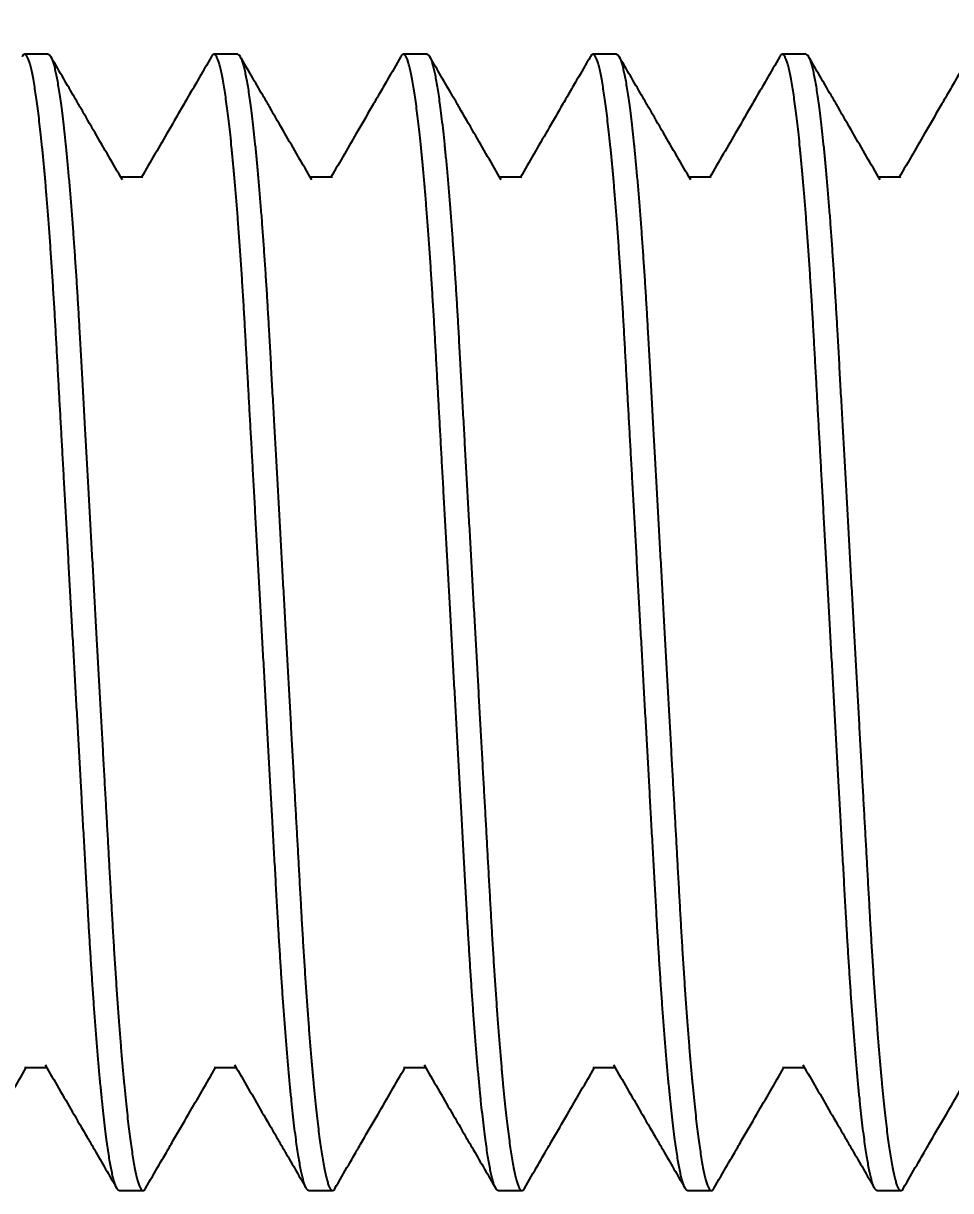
# Model space of a CAD drawing. Header units: millimetres. Extents: x 0.9 to 38.7, y 0.9 to 29.7.
# Drawn here: x 25.093 to 27.541, y 11.837 to 14.919 of the extents above; entities that cross this region are included whole.
import ezdxf

# ---------------------------------------------------------------- set-up
doc = ezdxf.new("R2010")
doc.units = ezdxf.units.MM
doc.header["$LTSCALE"] = 0.14184
doc.linetypes.add('SLD-Solid', pattern=[0])
doc.styles.add('SLDTEXTSTYLE0', font='ARIAL.TTF', dxfattribs={"width": 0.948})
doc.dimstyles.new('SLDDIMSTYLE0', dxfattribs={"dimtxt": 0.437148, "dimasz": 0.437148, "dimexe": 0, "dimexo": 0.0625, "dimgap": 0.109287, "dimtad": 0, "dimtih": 1, "dimtoh": 1, "dimdec": 3, "dimrnd": 1e-09, "dimzin": 12, "dimdsep": 46, "dimtxsty": 'SLDTEXTSTYLE0', "dimsah": 1, "dimcen": 0.09, "dimadec": 0, "dimazin": 3, "dimtfac": 1, "dimtdec": 3, "dimtofl": 0, "dimtmove": 0, "dimatfit": 3, "dimfxl": 0, "dimfrac": 2, "dimtolj": 1, "dimtzin": 12, "dimarcsym": 0})

# ---------------------------------------------------------------- blocks, each defined once
blk = doc.blocks.new('_D')
at = {"color": 7, "linetype": 'SLD-Solid', "lineweight": 0}
for p, q in [((20.6589, 16.7878), (20.6589, 17.9809)), ((34.6589, 14.9753), (34.6589, 17.9809)), ((20.6589, 17.7557), (26.8244, 17.7557)), ((34.6589, 17.7557), (28.4923, 17.7557))]:
    blk.add_line(p, q, dxfattribs=at)
at = {"color": 7, "linetype": 'SLD-Solid', "lineweight": 18}
for points in [[(20.6589, 17.7557), (21.0961, 17.6885), (21.0961, 17.823)], [(34.6589, 17.7557), (34.2218, 17.823), (34.2218, 17.6885)]]:
    blk.add_solid(points, dxfattribs=at)
at = {"color": 7, "linetype": 'SLD-Solid', "lineweight": 18, "insert": (26.8244, 18.0006), "char_height": 0.45034, "attachment_point": 1, "style": 'SLDTEXTSTYLE0'}
blk.add_mtext('14mm', dxfattribs=at)

msp = doc.modelspace()

# ---------------------------------------------------------------- linework, layer by layer
at = {"color": 7, "linetype": 'SLD-Solid', "lineweight": 25}
for p, q in [((25.1589, 14.8374), (25.0964, 14.8374)), ((25.6589, 14.8374), (25.5964, 14.8374)), ((26.1589, 14.8374), (26.0964, 14.8374)), ((26.6589, 14.8374), (26.5964, 14.8374)), ((27.1589, 14.8374), (27.0964, 14.8374)), ((25.4089, 14.5127), (25.3505, 14.5127)), ((25.4089, 14.5127), (25.3505, 14.5127)), ((25.9089, 14.5127), (25.8505, 14.5127)), ((25.9089, 14.5127), (25.8505, 14.5127)), ((26.4089, 14.5127), (26.3505, 14.5127)), ((26.4089, 14.5127), (26.3505, 14.5127)), ((26.9089, 14.5127), (26.8505, 14.5127)), ((26.9089, 14.5127), (26.8505, 14.5127)), ((27.4089, 14.5127), (27.3505, 14.5127)), ((27.4089, 14.5127), (27.3505, 14.5127)), ((25.0964, 12.1622), (25.1549, 12.1622)), ((25.5964, 12.1622), (25.6549, 12.1622)), ((26.0964, 12.1622), (26.1549, 12.1622)), ((26.5964, 12.1622), (26.6549, 12.1622)), ((27.0964, 12.1622), (27.1549, 12.1622)), ((25.3464, 11.8374), (25.4089, 11.8374)), ((25.8464, 11.8374), (25.9089, 11.8374)), ((26.3464, 11.8374), (26.4089, 11.8374)), ((26.8464, 11.8374), (26.9089, 11.8374)), ((27.3464, 11.8374), (27.4089, 11.8374))]:
    msp.add_line(p, q, dxfattribs=at)
for points, knots in [([(25.3464, 11.8374), (25.3455, 11.8377), (25.3436, 11.8381), (25.3406, 11.8418), (25.3375, 11.8477), (25.3344, 11.8562), (25.3312, 11.8671), (25.328, 11.8804), (25.3248, 11.8958), (25.3216, 11.9131), (25.3184, 11.9327), (25.3152, 11.9546), (25.3118, 11.9796), (25.3082, 12.008), (25.3045, 12.04), (25.3009, 12.0745), (25.2972, 12.1115), (25.2935, 12.1508), (25.2899, 12.1923), (25.2864, 12.2358), (25.2829, 12.2805), (25.2795, 12.326), (25.2763, 12.3721), (25.2732, 12.4195), (25.2701, 12.4681), (25.2671, 12.5176), (25.264, 12.5709), (25.2608, 12.6287), (25.2573, 12.6914), (25.2537, 12.7562), (25.2501, 12.8206), (25.2466, 12.8841), (25.2432, 12.9464), (25.2396, 13.0098), (25.2361, 13.0742), (25.2324, 13.1393), (25.2288, 13.2051), (25.2251, 13.2711), (25.2215, 13.3363), (25.2179, 13.4004), (25.2144, 13.4632), (25.211, 13.5257), (25.2075, 13.5877), (25.2041, 13.6491), (25.2008, 13.7085), (25.1976, 13.7659), (25.1946, 13.8211), (25.1915, 13.8753), (25.1886, 13.9283), (25.1856, 13.9821), (25.1826, 14.0363), (25.1796, 14.0909), (25.1766, 14.1443), (25.1734, 14.1966), (25.1702, 14.2478), (25.1669, 14.2979), (25.1635, 14.3465), (25.1601, 14.3929), (25.1567, 14.4368), (25.1533, 14.4783), (25.1499, 14.5179), (25.1464, 14.5557), (25.1429, 14.5913), (25.1395, 14.6242), (25.1361, 14.6543), (25.1328, 14.6817), (25.1295, 14.707), (25.1263, 14.7301), (25.1229, 14.7518), (25.1195, 14.7717), (25.116, 14.7895), (25.1125, 14.8045), (25.1091, 14.8167), (25.1058, 14.826), (25.1026, 14.8326), (25.0995, 14.8366), (25.0965, 14.8379), (25.0936, 14.8365), (25.0913, 14.8343), (25.0901, 14.8317), (25.0898, 14.8312)], [0, 0, 0, 0, 0.012191, 0.0245024, 0.036926, 0.0494533, 0.062075, 0.0747815, 0.0868309, 0.0989381, 0.1110943, 0.1232902, 0.1355164, 0.1491858, 0.1628678, 0.176549, 0.1902159, 0.2038552, 0.2174538, 0.2309986, 0.2444771, 0.2572131, 0.269868, 0.282432, 0.2948958, 0.3072505, 0.3194879, 0.3338311, 0.3483253, 0.3629756, 0.3777679, 0.3910831, 0.404488, 0.4179709, 0.4315193, 0.4451207, 0.4587621, 0.4724303, 0.4861119, 0.4991139, 0.5121043, 0.5250717, 0.5380048, 0.5508924, 0.5637236, 0.5757604, 0.5877289, 0.5996208, 0.6114281, 0.6231432, 0.6361001, 0.6489241, 0.6617642, 0.6747367, 0.6878318, 0.7010395, 0.7143489, 0.7277487, 0.7405558, 0.7534233, 0.7663405, 0.7792963, 0.7922795, 0.8052784, 0.8175389, 0.8297936, 0.8420328, 0.854247, 0.8664268, 0.8799679, 0.893442, 0.9068367, 0.9201402, 0.9333414, 0.9464294, 0.959394, 0.9722259, 0.9844169, 0.9967283, 1, 1, 1, 1]), ([(25.1589, 14.8374), (25.1599, 14.8372), (25.1618, 14.8368), (25.1648, 14.8331), (25.1678, 14.8272), (25.1709, 14.8187), (25.1741, 14.8077), (25.1774, 14.7945), (25.1805, 14.7791), (25.1837, 14.7618), (25.1869, 14.7421), (25.1902, 14.7203), (25.1936, 14.6953), (25.1971, 14.6669), (25.2008, 14.6349), (25.2045, 14.6003), (25.2082, 14.5633), (25.2118, 14.524), (25.2154, 14.4826), (25.219, 14.439), (25.2225, 14.3944), (25.2258, 14.3489), (25.229, 14.3027), (25.2322, 14.2553), (25.2353, 14.2068), (25.2383, 14.1573), (25.2414, 14.1039), (25.2446, 14.0461), (25.248, 13.9834), (25.2516, 13.9186), (25.2552, 13.8543), (25.2587, 13.7908), (25.2622, 13.7285), (25.2657, 13.665), (25.2693, 13.6006), (25.2729, 13.5355), (25.2766, 13.4698), (25.2802, 13.4037), (25.2839, 13.3385), (25.2874, 13.2744), (25.2909, 13.2116), (25.2944, 13.1491), (25.2978, 13.0871), (25.3012, 13.0258), (25.3045, 12.9664), (25.3077, 12.909), (25.3108, 12.8537), (25.3138, 12.7995), (25.3168, 12.7465), (25.3197, 12.6928), (25.3228, 12.6386), (25.3258, 12.5839), (25.3288, 12.5306), (25.3319, 12.4783), (25.3352, 12.427), (25.3385, 12.377), (25.3419, 12.3283), (25.3453, 12.282), (25.3487, 12.2381), (25.3521, 12.1966), (25.3555, 12.1569), (25.359, 12.1192), (25.3624, 12.0836), (25.3659, 12.0507), (25.3692, 12.0206), (25.3725, 11.9932), (25.3758, 11.9679), (25.3791, 11.9448), (25.3824, 11.9231), (25.3859, 11.9032), (25.3894, 11.8854), (25.3929, 11.8704), (25.3963, 11.8582), (25.3996, 11.8488), (25.4028, 11.8422), (25.4059, 11.8383), (25.4089, 11.837), (25.4118, 11.8383), (25.414, 11.8405), (25.4152, 11.8429), (25.4154, 11.8433)], [0, 0, 0, 0, 0.0122016, 0.0245236, 0.036958, 0.0494961, 0.0621287, 0.0748463, 0.0869061, 0.0990238, 0.1111905, 0.123397, 0.1356338, 0.149315, 0.1630089, 0.1767019, 0.1903807, 0.2040318, 0.2176421, 0.2311987, 0.2446888, 0.2574359, 0.2701018, 0.2826767, 0.2951512, 0.3075167, 0.3197647, 0.3341202, 0.348627, 0.36329, 0.3780951, 0.3914218, 0.4048384, 0.4183329, 0.4318931, 0.4455063, 0.4591595, 0.4728395, 0.4865329, 0.4995462, 0.5125479, 0.5255266, 0.5384709, 0.5513696, 0.5642119, 0.5762591, 0.588238, 0.6001402, 0.6119577, 0.6236829, 0.6366511, 0.6494862, 0.6623375, 0.6753211, 0.6884276, 0.7016467, 0.7149676, 0.7283791, 0.7411972, 0.7540759, 0.7670043, 0.7799714, 0.7929657, 0.805976, 0.8182471, 0.8305123, 0.8427622, 0.854987, 0.8671773, 0.8807302, 0.8942159, 0.9076222, 0.9209373, 0.9341498, 0.9472492, 0.9602251, 0.973068, 0.9852696, 0.9975916, 1, 1, 1, 1]), ([(25.3546, 14.5055), (25.3305, 14.547), (25.2937, 14.6105), (25.2546, 14.6779), (25.2354, 14.711), (25.2092, 14.7561), (25.1853, 14.7973), (25.1656, 14.8314)], [0, 0, 0, 0, 0.381849, 0.58432, 0.620853, 0.68634, 1, 1, 1, 1]), ([(25.5898, 14.8314), (25.5777, 14.8105), (25.5584, 14.7772), (25.5374, 14.741), (25.5253, 14.7202), (25.5067, 14.6881), (25.4661, 14.6181), (25.4287, 14.5536), (25.4049, 14.5127)], [0, 0, 0, 0, 0.196719, 0.31318, 0.341318, 0.392559, 0.614581, 1, 1, 1, 1]), ([(25.8464, 11.8374), (25.8455, 11.8377), (25.8436, 11.8381), (25.8406, 11.8418), (25.8375, 11.8477), (25.8344, 11.8562), (25.8312, 11.8671), (25.828, 11.8804), (25.8248, 11.8958), (25.8216, 11.9131), (25.8184, 11.9327), (25.8152, 11.9546), (25.8118, 11.9796), (25.8082, 12.008), (25.8045, 12.04), (25.8009, 12.0745), (25.7972, 12.1115), (25.7935, 12.1508), (25.7899, 12.1923), (25.7864, 12.2358), (25.7829, 12.2805), (25.7795, 12.326), (25.7763, 12.3721), (25.7732, 12.4195), (25.7701, 12.4681), (25.7671, 12.5176), (25.764, 12.5709), (25.7608, 12.6287), (25.7573, 12.6914), (25.7537, 12.7562), (25.7501, 12.8206), (25.7466, 12.8841), (25.7432, 12.9464), (25.7396, 13.0098), (25.7361, 13.0742), (25.7324, 13.1393), (25.7288, 13.2051), (25.7251, 13.2711), (25.7215, 13.3363), (25.7179, 13.4004), (25.7144, 13.4632), (25.711, 13.5257), (25.7075, 13.5877), (25.7041, 13.6491), (25.7008, 13.7085), (25.6976, 13.7659), (25.6946, 13.8211), (25.6915, 13.8753), (25.6886, 13.9283), (25.6856, 13.9821), (25.6826, 14.0363), (25.6796, 14.0909), (25.6766, 14.1443), (25.6734, 14.1966), (25.6702, 14.2478), (25.6669, 14.2979), (25.6635, 14.3465), (25.6601, 14.3929), (25.6567, 14.4368), (25.6533, 14.4783), (25.6499, 14.5179), (25.6464, 14.5557), (25.6429, 14.5913), (25.6395, 14.6242), (25.6361, 14.6543), (25.6328, 14.6817), (25.6295, 14.707), (25.6263, 14.7301), (25.6229, 14.7518), (25.6195, 14.7717), (25.616, 14.7895), (25.6125, 14.8045), (25.6091, 14.8167), (25.6058, 14.826), (25.6026, 14.8326), (25.5995, 14.8366), (25.5965, 14.8379), (25.5936, 14.8365), (25.5913, 14.8343), (25.5901, 14.8317), (25.5898, 14.8312)], [0, 0, 0, 0, 0.012191, 0.024502, 0.036926, 0.049453, 0.062075, 0.074782, 0.086831, 0.098938, 0.111094, 0.12329, 0.135516, 0.149186, 0.162868, 0.176549, 0.190216, 0.203855, 0.217454, 0.230999, 0.244477, 0.257213, 0.269868, 0.282432, 0.294896, 0.307251, 0.319488, 0.333831, 0.348325, 0.362976, 0.377768, 0.391083, 0.404488, 0.417971, 0.431519, 0.445121, 0.458762, 0.47243, 0.486112, 0.499114, 0.512104, 0.525072, 0.538005, 0.550892, 0.563724, 0.57576, 0.587729, 0.599621, 0.611428, 0.623143, 0.6361, 0.648924, 0.661764, 0.674737, 0.687832, 0.701039, 0.714349, 0.727749, 0.740556, 0.753423, 0.766341, 0.779296, 0.792279, 0.805278, 0.817539, 0.829794, 0.842033, 0.854247, 0.866427, 0.879968, 0.893442, 0.906837, 0.92014, 0.933341, 0.946429, 0.959394, 0.972226, 0.984417, 0.996728, 1, 1, 1, 1]), ([(25.6589, 14.8374), (25.6599, 14.8372), (25.6618, 14.8368), (25.6648, 14.8331), (25.6678, 14.8272), (25.6709, 14.8187), (25.6741, 14.8077), (25.6774, 14.7945), (25.6805, 14.7791), (25.6837, 14.7618), (25.6869, 14.7421), (25.6902, 14.7203), (25.6936, 14.6953), (25.6971, 14.6669), (25.7008, 14.6349), (25.7045, 14.6003), (25.7082, 14.5633), (25.7118, 14.524), (25.7154, 14.4826), (25.719, 14.439), (25.7225, 14.3944), (25.7258, 14.3489), (25.729, 14.3027), (25.7322, 14.2553), (25.7353, 14.2068), (25.7383, 14.1573), (25.7414, 14.1039), (25.7446, 14.0461), (25.748, 13.9834), (25.7516, 13.9186), (25.7552, 13.8543), (25.7587, 13.7908), (25.7622, 13.7285), (25.7657, 13.665), (25.7693, 13.6006), (25.7729, 13.5355), (25.7766, 13.4698), (25.7802, 13.4037), (25.7839, 13.3385), (25.7874, 13.2744), (25.7909, 13.2116), (25.7944, 13.1491), (25.7978, 13.0871), (25.8012, 13.0258), (25.8045, 12.9664), (25.8077, 12.909), (25.8108, 12.8537), (25.8138, 12.7995), (25.8168, 12.7465), (25.8197, 12.6928), (25.8228, 12.6386), (25.8258, 12.5839), (25.8288, 12.5306), (25.8319, 12.4783), (25.8352, 12.427), (25.8385, 12.377), (25.8419, 12.3283), (25.8453, 12.282), (25.8487, 12.2381), (25.8521, 12.1966), (25.8555, 12.1569), (25.859, 12.1192), (25.8624, 12.0836), (25.8659, 12.0507), (25.8692, 12.0206), (25.8725, 11.9932), (25.8758, 11.9679), (25.8791, 11.9448), (25.8824, 11.9231), (25.8859, 11.9032), (25.8894, 11.8854), (25.8929, 11.8704), (25.8963, 11.8582), (25.8996, 11.8488), (25.9028, 11.8422), (25.9059, 11.8383), (25.9089, 11.837), (25.9118, 11.8383), (25.914, 11.8405), (25.9152, 11.8429), (25.9154, 11.8433)], [0, 0, 0, 0, 0.012202, 0.024524, 0.036958, 0.049496, 0.062129, 0.074846, 0.086906, 0.099024, 0.111191, 0.123397, 0.135634, 0.149315, 0.163009, 0.176702, 0.190381, 0.204032, 0.217642, 0.231199, 0.244689, 0.257436, 0.270102, 0.282677, 0.295151, 0.307517, 0.319765, 0.33412, 0.348627, 0.36329, 0.378095, 0.391422, 0.404838, 0.418333, 0.431893, 0.445506, 0.459159, 0.472839, 0.486533, 0.499546, 0.512548, 0.525527, 0.538471, 0.55137, 0.564212, 0.576259, 0.588238, 0.60014, 0.611958, 0.623683, 0.636651, 0.649486, 0.662337, 0.675321, 0.688428, 0.701647, 0.714968, 0.728379, 0.741197, 0.754076, 0.767004, 0.779971, 0.792966, 0.805976, 0.818247, 0.830512, 0.842762, 0.854987, 0.867177, 0.88073, 0.894216, 0.907622, 0.920937, 0.93415, 0.947249, 0.960225, 0.973068, 0.98527, 0.997592, 1, 1, 1, 1]), ([(25.8546, 14.5055), (25.8305, 14.547), (25.7937, 14.6105), (25.7546, 14.6779), (25.7354, 14.711), (25.7092, 14.7561), (25.6853, 14.7973), (25.6656, 14.8314)], [0, 0, 0, 0, 0.381849, 0.58432, 0.620853, 0.68634, 1, 1, 1, 1]), ([(26.0898, 14.8314), (26.0777, 14.8105), (26.0584, 14.7772), (26.0374, 14.741), (26.0253, 14.7202), (26.0067, 14.6881), (25.9661, 14.6181), (25.9287, 14.5536), (25.9049, 14.5127)], [0, 0, 0, 0, 0.196719, 0.31318, 0.341318, 0.392559, 0.614581, 1, 1, 1, 1]), ([(26.3464, 11.8374), (26.3455, 11.8377), (26.3436, 11.8381), (26.3406, 11.8418), (26.3375, 11.8477), (26.3344, 11.8562), (26.3312, 11.8671), (26.328, 11.8804), (26.3248, 11.8958), (26.3216, 11.9131), (26.3184, 11.9327), (26.3152, 11.9546), (26.3118, 11.9796), (26.3082, 12.008), (26.3045, 12.04), (26.3009, 12.0745), (26.2972, 12.1115), (26.2935, 12.1508), (26.2899, 12.1923), (26.2864, 12.2358), (26.2829, 12.2805), (26.2795, 12.326), (26.2763, 12.3721), (26.2732, 12.4195), (26.2701, 12.4681), (26.2671, 12.5176), (26.264, 12.5709), (26.2608, 12.6287), (26.2573, 12.6914), (26.2537, 12.7562), (26.2501, 12.8206), (26.2466, 12.8841), (26.2432, 12.9464), (26.2396, 13.0098), (26.2361, 13.0742), (26.2324, 13.1393), (26.2288, 13.2051), (26.2251, 13.2711), (26.2215, 13.3363), (26.2179, 13.4004), (26.2144, 13.4632), (26.211, 13.5257), (26.2075, 13.5877), (26.2041, 13.6491), (26.2008, 13.7085), (26.1976, 13.7659), (26.1946, 13.8211), (26.1915, 13.8753), (26.1886, 13.9283), (26.1856, 13.9821), (26.1826, 14.0363), (26.1796, 14.0909), (26.1766, 14.1443), (26.1734, 14.1966), (26.1702, 14.2478), (26.1669, 14.2979), (26.1635, 14.3465), (26.1601, 14.3929), (26.1567, 14.4368), (26.1533, 14.4783), (26.1499, 14.5179), (26.1464, 14.5557), (26.1429, 14.5913), (26.1395, 14.6242), (26.1361, 14.6543), (26.1328, 14.6817), (26.1295, 14.707), (26.1263, 14.7301), (26.1229, 14.7518), (26.1195, 14.7717), (26.116, 14.7895), (26.1125, 14.8045), (26.1091, 14.8167), (26.1058, 14.826), (26.1026, 14.8326), (26.0995, 14.8366), (26.0965, 14.8379), (26.0936, 14.8365), (26.0913, 14.8343), (26.0901, 14.8317), (26.0898, 14.8312)], [0, 0, 0, 0, 0.012191, 0.024502, 0.036926, 0.049453, 0.062075, 0.074782, 0.086831, 0.098938, 0.111094, 0.12329, 0.135516, 0.149186, 0.162868, 0.176549, 0.190216, 0.203855, 0.217454, 0.230999, 0.244477, 0.257213, 0.269868, 0.282432, 0.294896, 0.307251, 0.319488, 0.333831, 0.348325, 0.362976, 0.377768, 0.391083, 0.404488, 0.417971, 0.431519, 0.445121, 0.458762, 0.47243, 0.486112, 0.499114, 0.512104, 0.525072, 0.538005, 0.550892, 0.563724, 0.57576, 0.587729, 0.599621, 0.611428, 0.623143, 0.6361, 0.648924, 0.661764, 0.674737, 0.687832, 0.701039, 0.714349, 0.727749, 0.740556, 0.753423, 0.766341, 0.779296, 0.792279, 0.805278, 0.817539, 0.829794, 0.842033, 0.854247, 0.866427, 0.879968, 0.893442, 0.906837, 0.92014, 0.933341, 0.946429, 0.959394, 0.972226, 0.984417, 0.996728, 1, 1, 1, 1]), ([(26.1589, 14.8374), (26.1599, 14.8372), (26.1618, 14.8368), (26.1648, 14.8331), (26.1678, 14.8272), (26.1709, 14.8187), (26.1741, 14.8077), (26.1774, 14.7945), (26.1805, 14.7791), (26.1837, 14.7618), (26.1869, 14.7421), (26.1902, 14.7203), (26.1936, 14.6953), (26.1971, 14.6669), (26.2008, 14.6349), (26.2045, 14.6003), (26.2082, 14.5633), (26.2118, 14.524), (26.2154, 14.4826), (26.219, 14.439), (26.2225, 14.3944), (26.2258, 14.3489), (26.229, 14.3027), (26.2322, 14.2553), (26.2353, 14.2068), (26.2383, 14.1573), (26.2414, 14.1039), (26.2446, 14.0461), (26.248, 13.9834), (26.2516, 13.9186), (26.2552, 13.8543), (26.2587, 13.7908), (26.2622, 13.7285), (26.2657, 13.665), (26.2693, 13.6006), (26.2729, 13.5355), (26.2766, 13.4698), (26.2802, 13.4037), (26.2839, 13.3385), (26.2874, 13.2744), (26.2909, 13.2116), (26.2944, 13.1491), (26.2978, 13.0871), (26.3012, 13.0258), (26.3045, 12.9664), (26.3077, 12.909), (26.3108, 12.8537), (26.3138, 12.7995), (26.3168, 12.7465), (26.3197, 12.6928), (26.3228, 12.6386), (26.3258, 12.5839), (26.3288, 12.5306), (26.3319, 12.4783), (26.3352, 12.427), (26.3385, 12.377), (26.3419, 12.3283), (26.3453, 12.282), (26.3487, 12.2381), (26.3521, 12.1966), (26.3555, 12.1569), (26.359, 12.1192), (26.3624, 12.0836), (26.3659, 12.0507), (26.3692, 12.0206), (26.3725, 11.9932), (26.3758, 11.9679), (26.3791, 11.9448), (26.3824, 11.9231), (26.3859, 11.9032), (26.3894, 11.8854), (26.3929, 11.8704), (26.3963, 11.8582), (26.3996, 11.8488), (26.4028, 11.8422), (26.4059, 11.8383), (26.4089, 11.837), (26.4118, 11.8383), (26.414, 11.8405), (26.4152, 11.8429), (26.4154, 11.8433)], [0, 0, 0, 0, 0.0122016, 0.0245236, 0.036958, 0.0494961, 0.0621287, 0.0748463, 0.0869061, 0.0990238, 0.1111905, 0.123397, 0.1356338, 0.149315, 0.1630089, 0.1767019, 0.1903807, 0.2040318, 0.2176421, 0.2311987, 0.2446888, 0.2574359, 0.2701018, 0.2826767, 0.2951512, 0.3075167, 0.3197647, 0.3341202, 0.348627, 0.36329, 0.3780951, 0.3914218, 0.4048384, 0.4183329, 0.4318931, 0.4455063, 0.4591595, 0.4728395, 0.4865329, 0.4995462, 0.5125479, 0.5255266, 0.5384709, 0.5513696, 0.5642119, 0.5762591, 0.588238, 0.6001402, 0.6119577, 0.6236829, 0.6366511, 0.6494862, 0.6623375, 0.6753211, 0.6884276, 0.7016467, 0.7149676, 0.7283791, 0.7411972, 0.7540759, 0.7670043, 0.7799714, 0.7929657, 0.805976, 0.8182471, 0.8305123, 0.8427622, 0.854987, 0.8671773, 0.8807302, 0.8942159, 0.9076222, 0.9209373, 0.9341498, 0.9472492, 0.9602251, 0.973068, 0.9852696, 0.9975916, 1, 1, 1, 1]), ([(26.3546, 14.5055), (26.3305, 14.547), (26.2937, 14.6105), (26.2546, 14.6779), (26.2354, 14.711), (26.2092, 14.7561), (26.1853, 14.7973), (26.1656, 14.8314)], [0, 0, 0, 0, 0.3818492, 0.5843201, 0.6208528, 0.6863399, 1, 1, 1, 1]), ([(26.5898, 14.8314), (26.5777, 14.8105), (26.5584, 14.7772), (26.5374, 14.741), (26.5253, 14.7202), (26.5067, 14.6881), (26.4661, 14.6181), (26.4287, 14.5536), (26.4049, 14.5127)], [0, 0, 0, 0, 0.196719, 0.31318, 0.341318, 0.392559, 0.614581, 1, 1, 1, 1]), ([(26.8464, 11.8374), (26.8455, 11.8377), (26.8436, 11.8381), (26.8406, 11.8418), (26.8375, 11.8477), (26.8344, 11.8562), (26.8312, 11.8671), (26.828, 11.8804), (26.8248, 11.8958), (26.8216, 11.9131), (26.8184, 11.9327), (26.8152, 11.9546), (26.8118, 11.9796), (26.8082, 12.008), (26.8045, 12.04), (26.8009, 12.0745), (26.7972, 12.1115), (26.7935, 12.1508), (26.7899, 12.1923), (26.7864, 12.2358), (26.7829, 12.2805), (26.7795, 12.326), (26.7763, 12.3721), (26.7732, 12.4195), (26.7701, 12.4681), (26.7671, 12.5176), (26.764, 12.5709), (26.7608, 12.6287), (26.7573, 12.6914), (26.7537, 12.7562), (26.7501, 12.8206), (26.7466, 12.8841), (26.7432, 12.9464), (26.7396, 13.0098), (26.7361, 13.0742), (26.7324, 13.1393), (26.7288, 13.2051), (26.7251, 13.2711), (26.7215, 13.3363), (26.7179, 13.4004), (26.7144, 13.4632), (26.711, 13.5257), (26.7075, 13.5877), (26.7041, 13.6491), (26.7008, 13.7085), (26.6976, 13.7659), (26.6946, 13.8211), (26.6915, 13.8753), (26.6886, 13.9283), (26.6856, 13.9821), (26.6826, 14.0363), (26.6796, 14.0909), (26.6766, 14.1443), (26.6734, 14.1966), (26.6702, 14.2478), (26.6669, 14.2979), (26.6635, 14.3465), (26.6601, 14.3929), (26.6567, 14.4368), (26.6533, 14.4783), (26.6499, 14.5179), (26.6464, 14.5557), (26.6429, 14.5913), (26.6395, 14.6242), (26.6361, 14.6543), (26.6328, 14.6817), (26.6295, 14.707), (26.6263, 14.7301), (26.6229, 14.7518), (26.6195, 14.7717), (26.616, 14.7895), (26.6125, 14.8045), (26.6091, 14.8167), (26.6058, 14.826), (26.6026, 14.8326), (26.5995, 14.8366), (26.5965, 14.8379), (26.5936, 14.8365), (26.5913, 14.8343), (26.5901, 14.8317), (26.5898, 14.8312)], [0, 0, 0, 0, 0.012191, 0.024502, 0.036926, 0.049453, 0.062075, 0.074782, 0.086831, 0.098938, 0.111094, 0.12329, 0.135516, 0.149186, 0.162868, 0.176549, 0.190216, 0.203855, 0.217454, 0.230999, 0.244477, 0.257213, 0.269868, 0.282432, 0.294896, 0.307251, 0.319488, 0.333831, 0.348325, 0.362976, 0.377768, 0.391083, 0.404488, 0.417971, 0.431519, 0.445121, 0.458762, 0.47243, 0.486112, 0.499114, 0.512104, 0.525072, 0.538005, 0.550892, 0.563724, 0.57576, 0.587729, 0.599621, 0.611428, 0.623143, 0.6361, 0.648924, 0.661764, 0.674737, 0.687832, 0.701039, 0.714349, 0.727749, 0.740556, 0.753423, 0.766341, 0.779296, 0.792279, 0.805278, 0.817539, 0.829794, 0.842033, 0.854247, 0.866427, 0.879968, 0.893442, 0.906837, 0.92014, 0.933341, 0.946429, 0.959394, 0.972226, 0.984417, 0.996728, 1, 1, 1, 1]), ([(26.6589, 14.8374), (26.6599, 14.8372), (26.6618, 14.8368), (26.6648, 14.8331), (26.6678, 14.8272), (26.6709, 14.8187), (26.6741, 14.8077), (26.6774, 14.7945), (26.6805, 14.7791), (26.6837, 14.7618), (26.6869, 14.7421), (26.6902, 14.7203), (26.6936, 14.6953), (26.6971, 14.6669), (26.7008, 14.6349), (26.7045, 14.6003), (26.7082, 14.5633), (26.7118, 14.524), (26.7154, 14.4826), (26.719, 14.439), (26.7225, 14.3944), (26.7258, 14.3489), (26.729, 14.3027), (26.7322, 14.2553), (26.7353, 14.2068), (26.7383, 14.1573), (26.7414, 14.1039), (26.7446, 14.0461), (26.748, 13.9834), (26.7516, 13.9186), (26.7552, 13.8543), (26.7587, 13.7908), (26.7622, 13.7285), (26.7657, 13.665), (26.7693, 13.6006), (26.7729, 13.5355), (26.7766, 13.4698), (26.7802, 13.4037), (26.7839, 13.3385), (26.7874, 13.2744), (26.7909, 13.2116), (26.7944, 13.1491), (26.7978, 13.0871), (26.8012, 13.0258), (26.8045, 12.9664), (26.8077, 12.909), (26.8108, 12.8537), (26.8138, 12.7995), (26.8168, 12.7465), (26.8197, 12.6928), (26.8228, 12.6386), (26.8258, 12.5839), (26.8288, 12.5306), (26.8319, 12.4783), (26.8352, 12.427), (26.8385, 12.377), (26.8419, 12.3283), (26.8453, 12.282), (26.8487, 12.2381), (26.8521, 12.1966), (26.8555, 12.1569), (26.859, 12.1192), (26.8624, 12.0836), (26.8659, 12.0507), (26.8692, 12.0206), (26.8725, 11.9932), (26.8758, 11.9679), (26.8791, 11.9448), (26.8824, 11.9231), (26.8859, 11.9032), (26.8894, 11.8854), (26.8929, 11.8704), (26.8963, 11.8582), (26.8996, 11.8488), (26.9028, 11.8422), (26.9059, 11.8383), (26.9089, 11.837), (26.9118, 11.8383), (26.914, 11.8405), (26.9152, 11.8429), (26.9154, 11.8433)], [0, 0, 0, 0, 0.012202, 0.024524, 0.036958, 0.049496, 0.062129, 0.074846, 0.086906, 0.099024, 0.111191, 0.123397, 0.135634, 0.149315, 0.163009, 0.176702, 0.190381, 0.204032, 0.217642, 0.231199, 0.244689, 0.257436, 0.270102, 0.282677, 0.295151, 0.307517, 0.319765, 0.33412, 0.348627, 0.36329, 0.378095, 0.391422, 0.404838, 0.418333, 0.431893, 0.445506, 0.459159, 0.472839, 0.486533, 0.499546, 0.512548, 0.525527, 0.538471, 0.55137, 0.564212, 0.576259, 0.588238, 0.60014, 0.611958, 0.623683, 0.636651, 0.649486, 0.662337, 0.675321, 0.688428, 0.701647, 0.714968, 0.728379, 0.741197, 0.754076, 0.767004, 0.779971, 0.792966, 0.805976, 0.818247, 0.830512, 0.842762, 0.854987, 0.867177, 0.88073, 0.894216, 0.907622, 0.920937, 0.93415, 0.947249, 0.960225, 0.973068, 0.98527, 0.997592, 1, 1, 1, 1]), ([(26.8546, 14.5055), (26.8305, 14.547), (26.7937, 14.6105), (26.7546, 14.6779), (26.7354, 14.711), (26.7092, 14.7561), (26.6853, 14.7973), (26.6656, 14.8314)], [0, 0, 0, 0, 0.381849, 0.58432, 0.620853, 0.68634, 1, 1, 1, 1]), ([(27.0898, 14.8314), (27.0777, 14.8105), (27.0584, 14.7772), (27.0374, 14.741), (27.0253, 14.7202), (27.0067, 14.6881), (26.9661, 14.6181), (26.9287, 14.5536), (26.9049, 14.5127)], [0, 0, 0, 0, 0.1967195, 0.3131798, 0.3413181, 0.3925592, 0.6145812, 1, 1, 1, 1]), ([(27.3464, 11.8374), (27.3455, 11.8377), (27.3436, 11.8381), (27.3406, 11.8418), (27.3375, 11.8477), (27.3344, 11.8562), (27.3312, 11.8671), (27.328, 11.8804), (27.3248, 11.8958), (27.3216, 11.9131), (27.3184, 11.9327), (27.3152, 11.9546), (27.3118, 11.9796), (27.3082, 12.008), (27.3045, 12.04), (27.3009, 12.0745), (27.2972, 12.1115), (27.2935, 12.1508), (27.2899, 12.1923), (27.2864, 12.2358), (27.2829, 12.2805), (27.2795, 12.326), (27.2763, 12.3721), (27.2732, 12.4195), (27.2701, 12.4681), (27.2671, 12.5176), (27.264, 12.5709), (27.2608, 12.6287), (27.2573, 12.6914), (27.2537, 12.7562), (27.2501, 12.8206), (27.2466, 12.8841), (27.2432, 12.9464), (27.2396, 13.0098), (27.2361, 13.0742), (27.2324, 13.1393), (27.2288, 13.2051), (27.2251, 13.2711), (27.2215, 13.3363), (27.2179, 13.4004), (27.2144, 13.4632), (27.211, 13.5257), (27.2075, 13.5877), (27.2041, 13.6491), (27.2008, 13.7085), (27.1976, 13.7659), (27.1946, 13.8211), (27.1915, 13.8753), (27.1886, 13.9283), (27.1856, 13.9821), (27.1826, 14.0363), (27.1796, 14.0909), (27.1766, 14.1443), (27.1734, 14.1966), (27.1702, 14.2478), (27.1669, 14.2979), (27.1635, 14.3465), (27.1601, 14.3929), (27.1567, 14.4368), (27.1533, 14.4783), (27.1499, 14.5179), (27.1464, 14.5557), (27.1429, 14.5913), (27.1395, 14.6242), (27.1361, 14.6543), (27.1328, 14.6817), (27.1295, 14.707), (27.1263, 14.7301), (27.1229, 14.7518), (27.1195, 14.7717), (27.116, 14.7895), (27.1125, 14.8045), (27.1091, 14.8167), (27.1058, 14.826), (27.1026, 14.8326), (27.0995, 14.8366), (27.0965, 14.8379), (27.0936, 14.8365), (27.0913, 14.8343), (27.0901, 14.8317), (27.0898, 14.8312)], [0, 0, 0, 0, 0.012191, 0.024502, 0.036926, 0.049453, 0.062075, 0.074782, 0.086831, 0.098938, 0.111094, 0.12329, 0.135516, 0.149186, 0.162868, 0.176549, 0.190216, 0.203855, 0.217454, 0.230999, 0.244477, 0.257213, 0.269868, 0.282432, 0.294896, 0.307251, 0.319488, 0.333831, 0.348325, 0.362976, 0.377768, 0.391083, 0.404488, 0.417971, 0.431519, 0.445121, 0.458762, 0.47243, 0.486112, 0.499114, 0.512104, 0.525072, 0.538005, 0.550892, 0.563724, 0.57576, 0.587729, 0.599621, 0.611428, 0.623143, 0.6361, 0.648924, 0.661764, 0.674737, 0.687832, 0.701039, 0.714349, 0.727749, 0.740556, 0.753423, 0.766341, 0.779296, 0.792279, 0.805278, 0.817539, 0.829794, 0.842033, 0.854247, 0.866427, 0.879968, 0.893442, 0.906837, 0.92014, 0.933341, 0.946429, 0.959394, 0.972226, 0.984417, 0.996728, 1, 1, 1, 1]), ([(27.1589, 14.8374), (27.1599, 14.8372), (27.1618, 14.8368), (27.1648, 14.8331), (27.1678, 14.8272), (27.1709, 14.8187), (27.1741, 14.8077), (27.1774, 14.7945), (27.1805, 14.7791), (27.1837, 14.7618), (27.1869, 14.7421), (27.1902, 14.7203), (27.1936, 14.6953), (27.1971, 14.6669), (27.2008, 14.6349), (27.2045, 14.6003), (27.2082, 14.5633), (27.2118, 14.524), (27.2154, 14.4826), (27.219, 14.439), (27.2225, 14.3944), (27.2258, 14.3489), (27.229, 14.3027), (27.2322, 14.2553), (27.2353, 14.2068), (27.2383, 14.1573), (27.2414, 14.1039), (27.2446, 14.0461), (27.248, 13.9834), (27.2516, 13.9186), (27.2552, 13.8543), (27.2587, 13.7908), (27.2622, 13.7285), (27.2657, 13.665), (27.2693, 13.6006), (27.2729, 13.5355), (27.2766, 13.4698), (27.2802, 13.4037), (27.2839, 13.3385), (27.2874, 13.2744), (27.2909, 13.2116), (27.2944, 13.1491), (27.2978, 13.0871), (27.3012, 13.0258), (27.3045, 12.9664), (27.3077, 12.909), (27.3108, 12.8537), (27.3138, 12.7995), (27.3168, 12.7465), (27.3197, 12.6928), (27.3228, 12.6386), (27.3258, 12.5839), (27.3288, 12.5306), (27.3319, 12.4783), (27.3352, 12.427), (27.3385, 12.377), (27.3419, 12.3283), (27.3453, 12.282), (27.3487, 12.2381), (27.3521, 12.1966), (27.3555, 12.1569), (27.359, 12.1192), (27.3624, 12.0836), (27.3659, 12.0507), (27.3692, 12.0206), (27.3725, 11.9932), (27.3758, 11.9679), (27.3791, 11.9448), (27.3824, 11.9231), (27.3859, 11.9032), (27.3894, 11.8854), (27.3929, 11.8704), (27.3963, 11.8582), (27.3996, 11.8488), (27.4028, 11.8422), (27.4059, 11.8383), (27.4089, 11.837), (27.4118, 11.8383), (27.414, 11.8405), (27.4152, 11.8429), (27.4154, 11.8433)], [0, 0, 0, 0, 0.012202, 0.024524, 0.036958, 0.049496, 0.062129, 0.074846, 0.086906, 0.099024, 0.111191, 0.123397, 0.135634, 0.149315, 0.163009, 0.176702, 0.190381, 0.204032, 0.217642, 0.231199, 0.244689, 0.257436, 0.270102, 0.282677, 0.295151, 0.307517, 0.319765, 0.33412, 0.348627, 0.36329, 0.378095, 0.391422, 0.404838, 0.418333, 0.431893, 0.445506, 0.459159, 0.472839, 0.486533, 0.499546, 0.512548, 0.525527, 0.538471, 0.55137, 0.564212, 0.576259, 0.588238, 0.60014, 0.611958, 0.623683, 0.636651, 0.649486, 0.662337, 0.675321, 0.688428, 0.701647, 0.714968, 0.728379, 0.741197, 0.754076, 0.767004, 0.779971, 0.792966, 0.805976, 0.818247, 0.830512, 0.842762, 0.854987, 0.867177, 0.88073, 0.894216, 0.907622, 0.920937, 0.93415, 0.947249, 0.960225, 0.973068, 0.98527, 0.997592, 1, 1, 1, 1]), ([(27.3546, 14.5055), (27.3305, 14.547), (27.2937, 14.6105), (27.2546, 14.6779), (27.2354, 14.711), (27.2092, 14.7561), (27.1853, 14.7973), (27.1656, 14.8314)], [0, 0, 0, 0, 0.381849, 0.58432, 0.620853, 0.68634, 1, 1, 1, 1]), ([(27.5898, 14.8314), (27.5777, 14.8105), (27.5584, 14.7772), (27.5374, 14.741), (27.5253, 14.7202), (27.5067, 14.6881), (27.4661, 14.6181), (27.4287, 14.5536), (27.4049, 14.5127)], [0, 0, 0, 0, 0.196719, 0.31318, 0.341318, 0.392559, 0.614581, 1, 1, 1, 1]), ([(24.9154, 11.8431), (24.9275, 11.8641), (24.9469, 11.8974), (24.9679, 11.9338), (24.98, 11.9547), (24.9986, 11.9867), (25.0392, 12.0567), (25.0767, 12.1213), (25.1005, 12.1622)], [0, 0, 0, 0, 0.197072, 0.313724, 0.341906, 0.393182, 0.615259, 1, 1, 1, 1]), ([(25.1506, 12.1696), (25.1747, 12.128), (25.2116, 12.0645), (25.2508, 11.997), (25.27, 11.9639), (25.2963, 11.9186), (25.3202, 11.8773), (25.34, 11.8431)], [0, 0, 0, 0, 0.381575, 0.583948, 0.620484, 0.686023, 1, 1, 1, 1]), ([(25.4154, 11.8431), (25.4275, 11.8641), (25.4469, 11.8974), (25.4679, 11.9338), (25.48, 11.9547), (25.4986, 11.9867), (25.5392, 12.0567), (25.5767, 12.1213), (25.6005, 12.1622)], [0, 0, 0, 0, 0.197072, 0.313724, 0.341906, 0.393182, 0.615259, 1, 1, 1, 1]), ([(25.6506, 12.1696), (25.6747, 12.128), (25.7116, 12.0645), (25.7508, 11.997), (25.77, 11.9639), (25.7963, 11.9186), (25.8202, 11.8773), (25.84, 11.8431)], [0, 0, 0, 0, 0.381575, 0.583948, 0.620484, 0.686023, 1, 1, 1, 1]), ([(25.9154, 11.8431), (25.9275, 11.8641), (25.9469, 11.8974), (25.9679, 11.9338), (25.98, 11.9547), (25.9986, 11.9867), (26.0392, 12.0567), (26.0767, 12.1213), (26.1005, 12.1622)], [0, 0, 0, 0, 0.197072, 0.313724, 0.341906, 0.393182, 0.615259, 1, 1, 1, 1]), ([(26.1506, 12.1696), (26.1747, 12.128), (26.2116, 12.0645), (26.2508, 11.997), (26.27, 11.9639), (26.2963, 11.9186), (26.3202, 11.8773), (26.34, 11.8431)], [0, 0, 0, 0, 0.381575, 0.583948, 0.620484, 0.686023, 1, 1, 1, 1]), ([(26.4154, 11.8431), (26.4275, 11.8641), (26.4469, 11.8974), (26.4679, 11.9338), (26.48, 11.9547), (26.4986, 11.9867), (26.5392, 12.0567), (26.5767, 12.1213), (26.6005, 12.1622)], [0, 0, 0, 0, 0.1970718, 0.3137242, 0.3419062, 0.3931816, 0.6152586, 1, 1, 1, 1]), ([(26.6506, 12.1696), (26.6747, 12.128), (26.7116, 12.0645), (26.7508, 11.997), (26.77, 11.9639), (26.7963, 11.9186), (26.8202, 11.8773), (26.84, 11.8431)], [0, 0, 0, 0, 0.381575, 0.583948, 0.620484, 0.686023, 1, 1, 1, 1]), ([(26.9154, 11.8431), (26.9275, 11.8641), (26.9469, 11.8974), (26.9679, 11.9338), (26.98, 11.9547), (26.9986, 11.9867), (27.0392, 12.0567), (27.0767, 12.1213), (27.1005, 12.1622)], [0, 0, 0, 0, 0.197072, 0.313724, 0.341906, 0.393182, 0.615259, 1, 1, 1, 1]), ([(27.1506, 12.1696), (27.1747, 12.128), (27.2116, 12.0645), (27.2508, 11.997), (27.27, 11.9639), (27.2963, 11.9186), (27.3202, 11.8773), (27.34, 11.8431)], [0, 0, 0, 0, 0.381575, 0.583948, 0.620484, 0.686023, 1, 1, 1, 1]), ([(27.4154, 11.8431), (27.4275, 11.8641), (27.4469, 11.8974), (27.4679, 11.9338), (27.48, 11.9547), (27.4986, 11.9867), (27.5392, 12.0567), (27.5767, 12.1213), (27.6005, 12.1622)], [0, 0, 0, 0, 0.197072, 0.313724, 0.341906, 0.393182, 0.615259, 1, 1, 1, 1])]:
    msp.add_open_spline(points, degree=3, knots=knots, dxfattribs=at)

# ---------------------------------------------------------------- dimensions: what is measured, and where the dimension line sits
at = {"color": 7, "linetype": 'SLD-Solid', "lineweight": 18}
dim = msp.add_linear_dim(base=(34.6589, 17.7557), p1=(20.6589, 16.3374), p2=(34.6589, 14.5249), dimstyle='SLDDIMSTYLE0', dxfattribs=at)
dim.commit()
dim.dimension.update_dxf_attribs({"geometry": '_D', "text_midpoint": (27.6583, 17.7557), "dimtype": 160})

doc.saveas('drawing.dxf')
